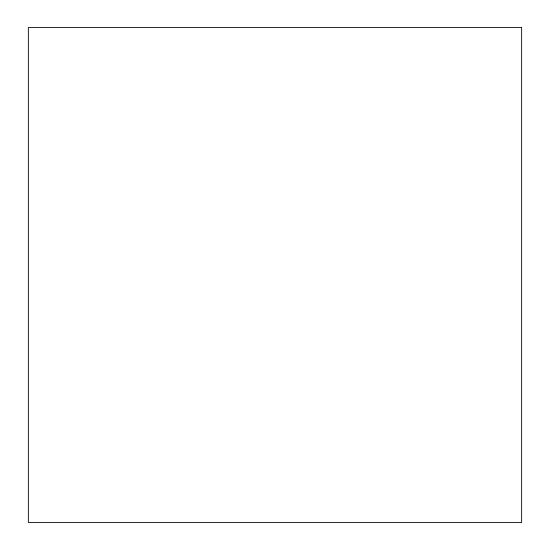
<?xml version="1.0" encoding="UTF-8"?>
<svg xmlns="http://www.w3.org/2000/svg" width="550" height="550" viewBox="0 0 550 550"><rect width="100%" height="100%" fill="white"/><g stroke="black" fill="none" stroke-linecap="round" stroke-linejoin="round"><path stroke-width="0.82" d="M521.641 27.5L28.359 27.5L28.359 522.5L521.641 522.5L521.641 27.5"/></g></svg>
